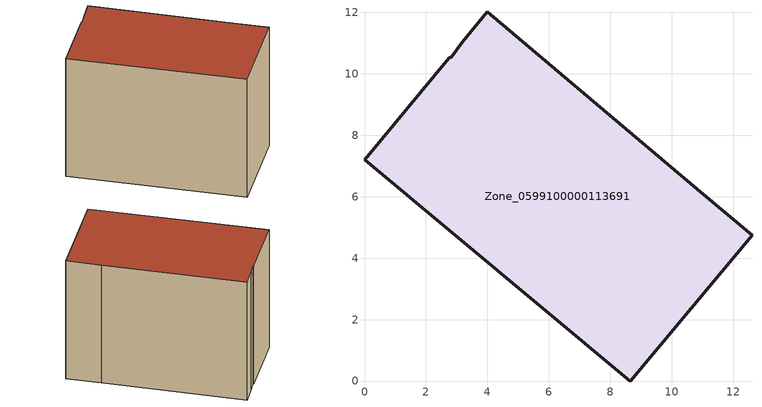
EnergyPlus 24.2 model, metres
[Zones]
Zone_0599100000113691
 floor ground (C_G): 3.19,11.02 4,12.01 10.92,6.16 12.61,4.75 8.66,0 0,7.21 2.75,10.52 2.83,10.54 z0
 wall outside (C_F): 8.66,0 12.61,4.75 10.92,6.16 4,12.01 3.19,11.02 2.83,10.54 2.75,10.52 0,7.21 8.66,0 z0:8.35
 roof outside (C_R): 4,12.01 3.19,11.02 2.83,10.54 2.75,10.52 0,7.21 8.66,0 12.61,4.75 10.92,6.16 z8.35
[BUILDING]
Pand.0599100000113691: North Axis=0; Terrain=City; Loads Convergence Tolerance Value=0.04; Temperature Convergence Tolerance Value=0.4; Solar Distribution=FullExterior; Maximum Number of Warmup Days=25; Minimum Number of Warmup Days=1
[Site:Location]
Rotterdam.The.Hague.AP_ZH_NLD Design_Conditions: Latitude=51.96; Longitude=4.45; Time Zone=1; Elevation=-4.5
[SITE:GROUNDTEMPERATURE:BUILDINGSURFACE]
18, 18, 18, 18, 18, 18, 18, 18, 18, 18, 18, 18
[MATERIAL] Thermal Absorptance=0.9; Solar Absorptance=0.7; Visible Absorptance=0.7
Name | Roughness | Thickness | Conductivity | Density | Specific Heat
G.TI.1946-1964 | MediumSmooth | 0.15 | 1 | 540 | 1210
F.TI.1946-1964 | Rough | 0.3 | 0.857143 | 1920 | 840
R.TI.1946-1964 | MediumRough | 0.2 | 0.277778 | 1500 | 1000
[CONSTRUCTION]
C_G: G.TI.1946-1964
C_F: F.TI.1946-1964
C_R: R.TI.1946-1964
[ZONE]
Zone_0599100000113691: Type=1; Multiplier=1; Ceiling Height=Autocalculate; Volume=Autocalculate; Floor Area=autocalculate; Part of Total Floor Area=Yes
[ZONEINFILTRATION:DESIGNFLOWRATE]
Infil_Zone_0599100000113691: Zone or ZoneList or Space or SpaceList=Zone_0599100000113691; Schedule=AlwaysOn; Design Flow Rate Calculation Method=Flow/Area; Flow Rate per Floor Area=0.003; Constant Term Coefficient=1; Temperature Term Coefficient=0; Velocity Term Coefficient=0; Velocity Squared Term Coefficient=0
[HVACTEMPLATE:ZONE:IDEALLOADSAIRSYSTEM]
Zone_0599100000113691: Maximum Heating Supply Air Temperature=50; Minimum Cooling Supply Air Temperature=13; Maximum Heating Supply Air Humidity Ratio=0.0156; Minimum Cooling Supply Air Humidity Ratio=0.0077; Heating Limit=NoLimit; Cooling Limit=NoLimit; Dehumidification Control Type=ConstantSensibleHeatRatio; Cooling Sensible Heat Ratio=0.7; Dehumidification Setpoint=60; Humidification Control Type=None; Humidification Setpoint=30; Outdoor Air Method=None; Outdoor Air Flow Rate per Person=0.00944; Outdoor Air Flow Rate per Zone Floor Area=0; Outdoor Air Flow Rate per Zone=0; Demand Controlled Ventilation Type=None; Outdoor Air Economizer Type=NoEconomizer; Heat Recovery Type=None; Sensible Heat Recovery Effectiveness=0.7; Latent Heat Recovery Effectiveness=0.65
[ZONECONTROL:THERMOSTAT]
ThermostatControl_Zone_0599100000113691: Zone or ZoneList=Zone_0599100000113691; Control Type Schedule=DualSetpointControlType; Control 1=Thermostat_Zone_0599100000113691; Temperature Difference Between Cutout And Setpoint=0
[THERMOSTATSETPOINT:DUALSETPOINT]
Thermostat_Zone_0599100000113691: Heating Setpoint Temperature Schedule=HeatingSetpoint_Zone_0599100000113691; Cooling Setpoint Temperature Schedule=CoolingSetpoint_Zone_0599100000113691
[SCHEDULE:COMPACT]
HeatingSetpoint_Zone_0599100000113691: Through: 12/31, For: AllDays, Until: 24:00, 21
CoolingSetpoint_Zone_0599100000113691: Through: 12/31, For: AllDays, Until: 24:00, 24
DualSetpointControlType: Through: 12/31, For: AllDays, Until: 24:00, 4
AlwaysOn: Through: 12/31, For: AllDays, Until: 24:00, 1
